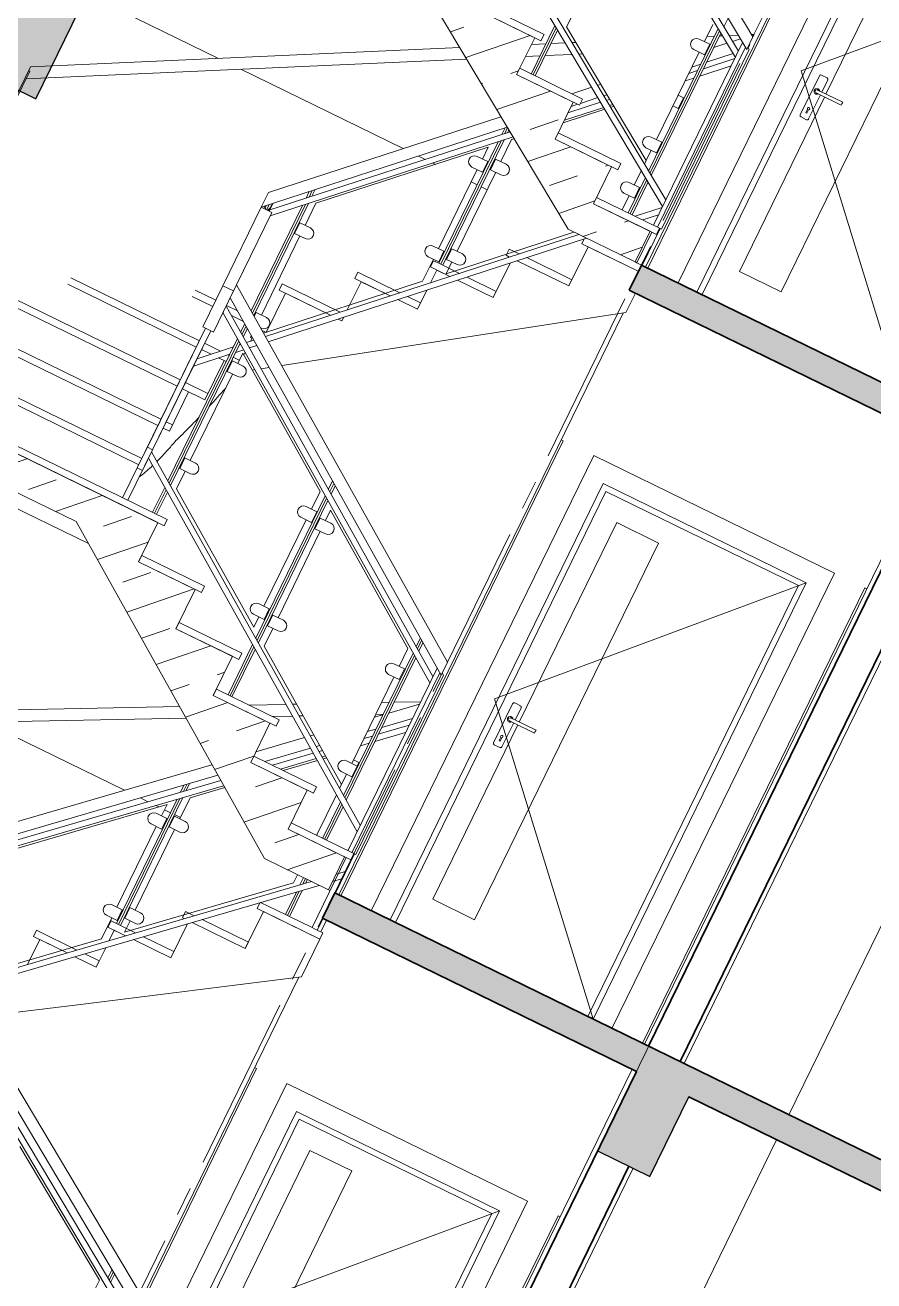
# Model space of a CAD drawing. Header units: millimetres. Extents: x 1373 to 40779, y 1939 to 6439.
# Drawn here: x 4533.9 to 4625, y 5882.4 to 6017.2 of the extents above; entities that cross this region are included whole.
import ezdxf

# ---------------------------------------------------------------- set-up
doc = ezdxf.new("R2010")
doc.units = ezdxf.units.MM
doc.linetypes.add('IMPORT-CENTER2', pattern=[112.5, 75, -12.5, 12.5, -12.5])
for name, color, linetype, lineweight in [('A-DETL', 6, 'Continuous', 30), ('A-DETL-GENF', 92, 'Continuous', 18), ('A-DOOR', 31, 'Continuous', 18), ('A-DOOR-FRAM', 31, 'Continuous', 18), ('A-FLOR-FNSH', 192, 'Continuous', 35), ('A-FLOR-HRAL', 11, 'Continuous', 18), ('A-WALL', 20, 'Continuous', 9), ('A-WALL-FNSH', 113, 'Continuous', 18), ('HESAPLAMALAR', 2, 'Continuous', 30), ('S-GRID', 252, 'IMPORT-CENTER2', 5), ('S-STRS', 31, 'Continuous', 18)]:
    doc.layers.add(name, color=color, linetype=linetype, lineweight=lineweight)
pattern_1 = [(45, (1545.127, 1479.418), (-17.9605, 17.9605), []), (45, (1563.087, 1479.418), (-17.9605, 17.9605), [12.7, -12.7])]

# ---------------------------------------------------------------- blocks, each defined once
blk = doc.blocks.new('_MB_KAPI_CAMLI_B - _m_kapı_100_camlı-1990218-Schnitt 0')
at = {"layer": 'A-DOOR-FRAM'}
for p in [(-92.96, 400), (-91.96, 617.5)]:
    blk.add_line(p, (-92.96, 617.5), dxfattribs=at)
blk = doc.blocks.new('_MB_KAPI_CAMLI_B - _m_kapı_100_camlı-V2-Schnitt 0')
at = {"layer": 'A-DOOR-FRAM'}
for q in [(-237.96, 617.5), (-236.96, 400)]:
    blk.add_line((-236.96, 617.5), q, dxfattribs=at)
blk = doc.blocks.new('RJEJRE')
at = {"layer": 'A-FLOR-HRAL'}
for p, q in [((-392.42, 908.73), (-239.96, 809.09)), ((-392.42, 902.67), (-239.96, 803.02)), ((-392.42, 898.57), (-242.82, 800.79)), ((-392.36, 895.5), (-242.82, 797.76)), ((-393.69, 828.28), (-242.82, 729.67)), ((-393.69, 825.25), (-242.82, 726.64)), ((-253.01, 811.55), (-253.01, 807.45)), ((-239.96, 810.19), (-240.88, 809.69)), ((-240.64, 809.53), (-239.96, 810.19)), ((-239.96, 810.19), (-239.96, 809.09)), ((-239.96, 809.09), (-239.96, 803.02)), ((-257.77, 798.04), (-257.77, 806.26)), ((-254.91, 737.58), (-254.91, 805.67)), ((-253.01, 804.42), (-253.01, 736.33)), ((-251.88, 803.69), (-253.01, 803.07)), ((-245.94, 806.93), (-249.35, 805.07)), ((-246.9, 803.47), (-244.38, 805.91)), ((-242.82, 717.65), (-242.82, 804.89)), ((-239.01, 803.38), (-239.96, 804.01)), ((-239.67, 805.39), (-239.92, 805.15)), ((-239.64, 803.8), (-239.64, 805.42)), ((-239.01, 803.38), (-239.01, 717.65)), ((-255.23, 798.04), (-260.31, 798.04)), ((-254.91, 802.03), (-257.77, 800.48)), ((-255.23, 792.96), (-255.23, 798.04)), ((-253.01, 797.56), (-248.78, 801.66)), ((-244.42, 798.81), (-253.01, 790.49)), ((-260.31, 792.96), (-255.23, 792.96)), ((-257.77, 751.2), (-257.77, 792.96)), ((-254.91, 796.25), (-255.23, 796.07)), ((-255.23, 795.41), (-254.91, 795.72)), ((-253.01, 787.4), (-242.82, 797.26)), ((-242.82, 793.73), (-253.01, 783.87)), ((-254.91, 788.65), (-257.77, 785.89)), ((-313.65, 785.96), (-313.65, 777.73)), ((-257.77, 782.79), (-254.91, 785.56)), ((-254.91, 782.03), (-257.77, 779.26)), ((-313.65, 777.73), (-257.77, 741.21)), ((-318.41, 752.94), (-318.41, 776.05)), ((-316.51, 774.8), (-316.51, 752.94)), ((-311.2, 771.33), (-316.51, 768.44)), ((-307.19, 773.52), (-308.66, 772.71)), ((-255.23, 772.38), (-257.77, 772.38)), ((-255.23, 767.3), (-255.23, 772.38)), ((-318.41, 767.4), (-323.96, 764.37)), ((-306.37, 768.18), (-316.51, 762.65)), ((-302.37, 770.36), (-303.84, 769.56)), ((-257.77, 767.3), (-255.23, 767.3)), ((-318.41, 761.61), (-323.96, 758.59)), ((-290.77, 761.02), (-289.68, 762.07)), ((-299.11, 752.94), (-292.64, 759.21)), ((-296.96, 744.87), (-286.37, 755.11)), ((-288.28, 756.36), (-293.96, 750.86)), ((-285.32, 759.22), (-286.41, 758.17)), ((-284.5, 756.92), (-283.41, 757.97)), ((-281.23, 756.55), (-282.32, 755.5)), ((-280.45, 756.04), (-281.54, 754.98)), ((-350.94, 749.66), (-512.96, 661.28)), ((-284.19, 753.69), (-296.96, 741.33)), ((-283.41, 753.17), (-296.96, 740.06)), ((-294.91, 749.94), (-296.96, 747.96)), ((-255.23, 751.2), (-260.31, 751.2)), ((-255.23, 746.12), (-255.23, 751.2)), ((-346.11, 746.5), (-512.42, 655.79)), ((-260.31, 746.12), (-255.23, 746.12)), ((-257.77, 741.21), (-257.77, 746.12)), ((-257.77, 739.45), (-257.77, 741.21)), ((-257.77, 729.54), (-257.77, 736.41)), ((-254.91, 717.65), (-254.91, 734.55)), ((-253.01, 733.3), (-253.01, 717.65)), ((-397.5, 657.73), (-322.14, 730.66)), ((-317.67, 727.91), (-397.5, 650.66)), ((-255.23, 729.54), (-260.31, 729.54)), ((-255.23, 724.46), (-255.23, 729.54)), ((-394.3, 650.67), (-315.77, 726.67)), ((-313.59, 725.24), (-392.42, 648.95)), ((-318.41, 724.11), (-318.41, 727.2)), ((-316.51, 725.95), (-316.51, 727.15)), ((-316.51, 662.5), (-316.51, 722.42)), ((-312.8, 724.73), (-313.65, 723.91)), ((-313.65, 723.91), (-313.65, 713.39)), ((-260.31, 724.46), (-255.23, 724.46)), ((-257.77, 717.65), (-257.77, 724.46)), ((-251.6, 717.65), (-242.82, 726.14)), ((-242.82, 722.61), (-247.94, 717.65)), ((-318.41, 662.5), (-318.41, 720.57)), ((-239.96, 717.65), (-239.01, 717.65)), ((-239.64, 700), (-239.64, 717.65)), ((-321.27, 716.54), (-377.15, 662.46)), ((-321.27, 710.93), (-321.27, 716.54)), ((-311.11, 713.39), (-316.19, 713.39)), ((-316.19, 713.39), (-316.19, 708.31)), ((-242.18, 714.65), (-242.18, 700)), ((-318.73, 710.93), (-323.81, 710.93)), ((-318.73, 705.85), (-318.73, 710.93)), ((-316.19, 708.31), (-311.11, 708.31)), ((-313.65, 708.31), (-313.65, 670.55)), ((-323.81, 705.85), (-318.73, 705.85)), ((-321.27, 668.09), (-321.27, 705.85)), ((-371.54, 601.57), (-269.83, 700)), ((-266.18, 700), (-369.42, 600.09)), ((-313.65, 659.86), (-272.17, 700)), ((-240.91, 700), (-242.18, 700)), ((-239.93, 700), (-240.91, 700)), ((-311.11, 670.55), (-316.19, 670.55)), ((-316.19, 670.55), (-316.19, 665.47)), ((-381.91, 662.66), (-381.91, 665.75)), ((-380.01, 664.5), (-380.01, 667.59)), ((-318.73, 668.09), (-323.81, 668.09)), ((-318.73, 663.01), (-318.73, 668.09)), ((-316.19, 665.47), (-311.11, 665.47)), ((-313.65, 665.47), (-313.65, 659.86)), ((-512.96, 659.46), (-512.42, 659.46)), ((-512.42, 659.46), (-512.42, 644.62)), ((-397.5, 650.66), (-397.5, 657.73)), ((-381.91, 608.77), (-381.91, 659.12)), ((-380.01, 607.45), (-380.01, 660.97)), ((-377.15, 662.46), (-377.15, 651.94)), ((-323.81, 663.01), (-318.73, 663.01)), ((-321.27, 652.49), (-321.27, 663.01)), ((-318.41, 662.5), (-316.51, 662.5)), ((-393.76, 653.48), (-393.98, 652.05)), ((-393.71, 654.29), (-393.76, 653.48)), ((-393.69, 650.67), (-393.69, 654.35)), ((-372.91, 602.52), (-321.27, 652.49)), ((-397.5, 650.67), (-392.42, 650.67)), ((-397.5, 650.67), (-397.5, 613.17)), ((-396.23, 651.89), (-396.23, 650.67)), ((-395.59, 650.99), (-395.93, 652.05)), ((-395.36, 650.6), (-395.59, 650.99)), ((-394.32, 650.99), (-394.55, 650.6)), ((-393.98, 652.05), (-394.32, 650.99)), ((-392.42, 616.06), (-392.42, 650.67)), ((-374.61, 651.94), (-379.69, 651.94)), ((-379.69, 651.94), (-379.69, 646.86)), ((-379.69, 646.86), (-374.61, 646.86)), ((-377.15, 646.86), (-377.15, 609.1)), ((-392.42, 609.88), (-392.42, 616.06)), ((-392.42, 616.06), (-239.96, 510.19)), ((-392.42, 613.17), (-397.5, 613.17)), ((-397.5, 613.17), (-397.5, 593.45)), ((-392.42, 593.45), (-392.42, 613.17)), ((-392.42, 609.88), (-239.96, 504.01)), ((-392.42, 605.91), (-242.82, 502.01)), ((-374.61, 609.1), (-379.69, 609.1)), ((-379.69, 609.1), (-379.69, 607.22)), ((-375.07, 604.02), (-374.61, 604.02)), ((-392.42, 602.81), (-242.82, 498.92)), ((-381.91, 598.61), (-381.91, 602.58)), ((-380.01, 601.26), (-380.01, 597.29)), ((-377.15, 599.28), (-377.15, 598.41)), ((-377.15, 598.41), (-376.63, 598.91)), ((-397.5, 593.45), (-392.42, 593.45)), ((-396.23, 593.45), (-396.23, 574.15)), ((-396.23, 593.45), (-396.23, 512.5)), ((-393.69, 574.15), (-393.69, 593.45)), ((-393.69, 512.5), (-393.69, 593.45)), ((-381.91, 527.49), (-381.91, 595.52)), ((-380.01, 594.19), (-380.01, 526.17)), ((-380.01, 593.38), (-379.52, 593.85)), ((-377.66, 595.65), (-375.26, 597.97)), ((-373.14, 596.49), (-375.53, 594.18)), ((-393.71, 580.12), (-381.91, 591.54)), ((-381.91, 588), (-393.71, 576.58)), ((-377.39, 592.38), (-380.01, 589.85)), ((-321.27, 552.13), (-377.15, 590.94)), ((-377.15, 590.94), (-377.15, 585.97)), ((-374.61, 585.97), (-379.69, 585.97)), ((-379.69, 585.97), (-379.69, 580.89)), ((-396.23, 574.15), (-396.23, 577.68)), ((-379.69, 580.89), (-374.61, 580.89)), ((-377.15, 580.89), (-377.15, 539.58)), ((-396.23, 574.15), (-396.23, 536.65)), ((-393.69, 536.65), (-393.69, 574.15)), ((-318.41, 554.51), (-318.41, 558.49)), ((-316.51, 557.16), (-316.51, 553.19)), ((-321.27, 543.63), (-321.27, 552.13)), ((-318.41, 483.39), (-318.41, 551.42)), ((-316.51, 550.1), (-316.51, 482.07)), ((-257.77, 508.04), (-313.65, 546.84)), ((-313.65, 546.84), (-313.65, 541.87)), ((-374.61, 539.58), (-379.69, 539.58)), ((-379.69, 539.58), (-379.69, 534.5)), ((-318.73, 543.63), (-323.81, 543.63)), ((-318.73, 538.55), (-318.73, 543.63)), ((-311.11, 541.87), (-316.19, 541.87)), ((-316.19, 541.87), (-316.19, 536.79)), ((-393.69, 536.65), (-396.23, 536.65)), ((-396.23, 536.65), (-396.23, 526.79)), ((-393.69, 526.79), (-393.69, 536.65)), ((-393.69, 532.57), (-393.69, 535.67)), ((-393.69, 535.67), (-242.82, 430.89)), ((-379.69, 534.5), (-374.61, 534.5)), ((-377.15, 534.5), (-377.15, 526)), ((-323.81, 538.55), (-318.73, 538.55)), ((-321.27, 497.25), (-321.27, 538.55)), ((-316.19, 536.79), (-311.11, 536.79)), ((-313.65, 536.79), (-313.65, 495.49)), ((-393.69, 532.57), (-242.82, 427.8)), ((-396.23, 526.79), (-393.69, 526.79)), ((-381.91, 512.5), (-381.91, 524.4)), ((-380.01, 523.07), (-380.01, 512.5)), ((-377.15, 526), (-321.27, 487.2)), ((-254.91, 510.41), (-254.91, 514.39)), ((-253.01, 513.07), (-253.01, 509.09)), ((-257.77, 499.53), (-257.77, 508.04)), ((-254.91, 439.29), (-254.91, 507.22)), ((-239.96, 510.19), (-239.96, 504.01)), ((-253.01, 506), (-253.01, 437.97)), ((-242.82, 418.75), (-242.82, 505.99)), ((-239.01, 504.45), (-239.96, 505.11)), ((-239.01, 504.45), (-239.01, 418.75)), ((-318.73, 497.25), (-323.81, 497.25)), ((-318.73, 492.17), (-318.73, 497.25)), ((-255.23, 499.53), (-260.31, 499.53)), ((-255.23, 494.45), (-255.23, 499.53)), ((-323.81, 492.17), (-318.73, 492.17)), ((-321.27, 487.2), (-321.27, 492.17)), ((-311.11, 495.49), (-316.19, 495.49)), ((-316.19, 495.49), (-316.19, 490.41)), ((-260.31, 494.45), (-255.23, 494.45)), ((-257.77, 453.15), (-257.77, 494.45)), ((-316.19, 490.41), (-311.11, 490.41)), ((-313.65, 490.41), (-313.65, 481.91)), ((-242.82, 489.97), (-253.01, 484.74)), ((-253.01, 479.56), (-242.82, 488.84)), ((-318.41, 456.25), (-318.41, 480.3)), ((-313.65, 481.91), (-257.77, 443.1)), ((-254.91, 483.76), (-257.77, 482.3)), ((-242.82, 481.97), (-253.01, 472.68)), ((-316.51, 478.98), (-316.51, 456.25)), ((-254.91, 478.05), (-257.77, 476.59)), ((-257.77, 475.22), (-254.91, 477.82)), ((-253.01, 469.4), (-242.82, 478.68)), ((-242.82, 475.24), (-253.01, 465.96)), ((-254.91, 470.95), (-257.77, 468.35)), ((-290.22, 465.64), (-291.73, 464.86)), ((-257.77, 465.06), (-254.91, 467.66)), ((-254.91, 464.23), (-257.77, 461.62)), ((-294.29, 463.55), (-308.5, 456.25)), ((-289.56, 460.26), (-297.38, 456.25)), ((-285.49, 462.35), (-287, 461.58)), ((-296.96, 439.52), (-280.84, 454.21)), ((-278.91, 455.96), (-277.78, 456.99)), ((-273.5, 454.02), (-274.63, 452.99)), ((-255.23, 453.15), (-260.31, 453.15)), ((-255.23, 454.9), (-257.77, 454.9)), ((-255.23, 453.15), (-255.23, 454.9)), ((-255.23, 448.07), (-255.23, 453.15)), ((-276.56, 451.23), (-291.64, 437.5)), ((-288.02, 437.5), (-274.51, 449.81)), ((-272.37, 448.32), (-284.25, 437.5)), ((-271.58, 447.78), (-282.86, 437.5)), ((-272.58, 451.57), (-271.45, 452.6)), ((-269.31, 451.11), (-270.44, 450.08)), ((-268.52, 450.56), (-269.65, 449.53)), ((-260.31, 448.07), (-255.23, 448.07)), ((-257.77, 443.1), (-257.77, 448.07)), ((-334.99, 442.65), (-512.96, 351.29)), ((-257.77, 441.28), (-257.77, 443.1)), ((-330.27, 439.37), (-512.42, 345.86)), ((-257.77, 418.75), (-257.77, 438.19)), ((-254.91, 418.75), (-254.91, 436.2)), ((-253.01, 434.88), (-253.01, 418.75)), ((-397.5, 347.95), (-311.46, 426.31)), ((-307.18, 423.34), (-397.26, 341.3)), ((-393.65, 341.3), (-305.13, 421.92)), ((-302.99, 420.43), (-392.42, 338.98)), ((-302.2, 419.88), (-313.65, 409.46)), ((-242.18, 415.75), (-242.18, 382.35)), ((-239.96, 418.75), (-239.01, 418.75)), ((-239.64, 400), (-239.64, 418.75)), ((-318.41, 409.82), (-318.41, 413.11)), ((-316.51, 411.56), (-316.51, 414.85)), ((-240.89, 409.31), (-239.96, 410.16)), ((-239.96, 410.16), (-239.96, 406.72)), ((-318.41, 347.06), (-318.41, 406.39)), ((-316.51, 347.06), (-316.51, 408.12)), ((-313.65, 409.46), (-313.65, 399.38)), ((-242.96, 407.43), (-240.91, 409.29)), ((-239.96, 406.72), (-242.96, 403.99)), ((-321.27, 402.52), (-377.15, 351.62)), ((-368.49, 293.09), (-251.11, 400)), ((-247.34, 400), (-366.29, 291.66)), ((-321.27, 397.06), (-321.27, 402.52)), ((-311.11, 399.38), (-316.19, 399.38)), ((-316.19, 399.38), (-316.19, 394.3)), ((-257.77, 396.1), (-257.77, 400)), ((-254.91, 396.54), (-254.91, 400)), ((-253.01, 398.28), (-253.01, 400)), ((-318.73, 397.06), (-323.81, 397.06)), ((-318.73, 391.98), (-318.73, 397.06)), ((-316.19, 394.3), (-311.11, 394.3)), ((-313.65, 345.21), (-257.77, 396.1)), ((-313.65, 394.3), (-313.65, 355.74)), ((-253.01, 382.35), (-253.01, 394.84)), ((-323.81, 391.98), (-318.73, 391.98)), ((-321.27, 353.43), (-321.27, 391.98)), ((-254.91, 382.35), (-254.91, 393.11)), ((-239.64, 382.35), (-239.64, 388)), ((-254.91, 382.35), (-253.01, 382.35)), ((-240.91, 382.35), (-242.18, 382.35)), ((-239.64, 382.35), (-240.91, 382.35)), ((-318.73, 353.43), (-323.81, 353.43)), ((-318.73, 348.35), (-318.73, 353.43)), ((-311.11, 355.74), (-316.19, 355.74)), ((-316.19, 355.74), (-316.19, 350.66)), ((-316.19, 350.66), (-311.11, 350.66)), ((-313.65, 350.66), (-313.65, 345.21)), ((-323.81, 348.35), (-318.73, 348.35)), ((-321.27, 338.27), (-321.27, 348.35)), ((-318.41, 347.06), (-316.51, 347.06)), ((-369.87, 294), (-321.27, 338.27)), ((-392.42, 308.73), (-239.96, 209.09)), ((-392.42, 302.67), (-239.96, 203.02)), ((-392.42, 298.57), (-242.82, 200.79)), ((-392.42, 295.54), (-242.82, 197.76)), ((-257.77, 206.26), (-313.65, 242.79)), ((-254.91, 208.7), (-254.91, 212.79)), ((-253.01, 211.55), (-253.01, 207.45)), ((-257.77, 198.04), (-257.77, 206.26))]:
    blk.add_line(p, q, dxfattribs=at)
at = {"layer": 'A-FLOR-HRAL', "linetype": 'Continuous'}
for p, q in [((-253.96, 736.96), (-253.96, 805.04)), ((-240.91, 717.65), (-240.91, 803.64)), ((-317.46, 752.94), (-317.46, 775.43)), ((-253.96, 717.65), (-253.96, 733.92)), ((-317.46, 725.03), (-317.46, 727.77)), ((-317.46, 662.5), (-317.46, 721.5)), ((-380.96, 663.58), (-380.96, 666.67)), ((-380.96, 608.11), (-380.96, 660.04)), ((-394.96, 650.67), (-394.96, 653.05)), ((-380.96, 597.95), (-380.96, 601.92)), ((-380.96, 526.83), (-380.96, 594.85)), ((-317.46, 553.85), (-317.46, 557.82)), ((-317.46, 482.73), (-317.46, 550.76)), ((-380.96, 512.5), (-380.96, 523.73)), ((-253.96, 509.75), (-253.96, 513.73)), ((-253.96, 438.63), (-253.96, 506.61)), ((-240.91, 418.75), (-240.91, 504.67)), ((-317.46, 456.25), (-317.46, 479.64)), ((-253.96, 418.75), (-253.96, 435.54)), ((-317.46, 410.69), (-317.46, 413.98)), ((-317.46, 347.06), (-317.46, 407.26)), ((-253.96, 397.41), (-253.96, 400)), ((-253.96, 382.35), (-253.96, 393.97)), ((-253.96, 208.08), (-253.96, 212.17))]:
    blk.add_line(p, q, dxfattribs=at)
at = {"layer": 'A-FLOR-HRAL'}
for centre, start, end in [((-260.31, 795.5), 90, 270), ((-260.31, 748.66), 90, 270), ((-260.31, 727), 90, 270), ((-311.11, 710.85), 270, 90), ((-323.81, 708.39), 90, 270), ((-311.11, 668.01), 270, 90), ((-323.81, 665.55), 90, 270), ((-374.61, 649.4), 270, 90), ((-374.61, 606.56), 270, 90), ((-374.61, 583.43), 270, 90), ((-374.61, 537.04), 270, 90), ((-323.81, 541.09), 90, 270), ((-311.11, 539.33), 270, 90), ((-323.81, 494.71), 90, 270), ((-260.31, 496.99), 90, 270), ((-311.11, 492.95), 270, 90), ((-260.31, 450.61), 90, 270), ((-311.11, 396.84), 270, 90), ((-323.81, 394.52), 90, 270), ((-323.81, 350.89), 90, 270), ((-311.11, 353.2), 270, 90)]:
    blk.add_arc(centre, 2.54, start, end, dxfattribs=at)
blk = doc.blocks.new('A$C189a16f2')
at = {"layer": 'A-DETL-GENF'}
h = blk.add_hatch(dxfattribs=at)
h.set_pattern_fill('ANSI33', color=153, style=0)
h.set_pattern_definition([(45, (-21729.413, 4339.7565), (-4.490128, 4.490128), []), (45, (-21724.923, 4339.7565), (-4.490128, 4.490128), [3.175, -1.5875])])
h.paths.add_polyline_path([(748.51, 1616.02), (1274.79, 1616.02), (1274.79, 1578.02), (1299.79, 1578.02), (1299.79, 1628.02), (723.51, 1628.02), (572.04, 1628.02), (572.04, 1616.02), (723.51, 1616.02), (723.51, 1578.02), (748.51, 1578.02)])
h.paths.add_polyline_path([(1739.79, 1616.02), (2248.76, 1616.02), (2248.76, 1578.02), (2273.76, 1578.02), (2273.76, 1616.02), (2373.85, 1616.02), (2373.85, 1628.02), (1564.79, 1628.02), (1564.79, 1616.02), (1714.79, 1616.02), (1714.79, 1578.02), (1739.79, 1578.02)])
h = blk.add_hatch(dxfattribs=at)
h.set_pattern_fill('ANSI33', color=153, style=0)
h.set_pattern_definition([(45, (-21729.413, 4039.7565), (-4.490128, 4.490128), []), (45, (-21724.923, 4039.7565), (-4.490128, 4.490128), [3.175, -1.5875])])
h.paths.add_polyline_path([(723.51, 1278.02), (748.51, 1278.02), (748.51, 1316.02), (1274.79, 1316.02), (1274.79, 1278.02), (1299.79, 1278.02), (1299.79, 1328.02), (723.51, 1328.02), (572.04, 1328.02), (572.04, 1316.02), (723.51, 1316.02)])
h.paths.add_polyline_path([(1739.79, 1316.02), (2248.76, 1316.02), (2248.76, 1278.02), (2273.76, 1278.02), (2273.76, 1316.02), (2373.85, 1316.02), (2373.85, 1328.02), (1564.79, 1328.02), (1564.79, 1316.02), (1714.79, 1316.02), (1714.79, 1278.02), (1739.79, 1278.02)])
at = {"layer": 'S-STRS'}
h = blk.add_hatch(dxfattribs=at)
h.set_pattern_fill('FP_1', color=256, style=0, pattern_type=2)
h.set_pattern_definition(pattern_1)
h.paths.add_polyline_path([(1529.79, 1628.02), (1561.79, 1628.02), (1561.79, 1642.67), (1534.79, 1642.67), (1534.79, 1660.32), (1507.79, 1660.32), (1507.79, 1677.96), (1480.79, 1677.96), (1480.79, 1695.61), (1453.79, 1695.61), (1453.79, 1713.26), (1426.79, 1713.26), (1426.79, 1730.9), (1289.79, 1730.9), (1289.79, 1715.9), (1395.33, 1715.9), (1527.71, 1629.38)])
h = blk.add_hatch(dxfattribs=at)
h.set_pattern_fill('FP_1', color=256, style=0, pattern_type=2)
h.set_pattern_definition(pattern_1)
h.paths.add_polyline_path([(1531.35, 1328.02), (1561.79, 1328.02), (1561.79, 1343.77), (1534.79, 1343.77), (1534.79, 1362.52), (1507.79, 1362.52), (1507.79, 1381.27), (1480.79, 1381.31), (1480.79, 1400.02), (1453.79, 1400.02), (1453.79, 1418.77), (1426.79, 1418.77), (1426.79, 1437.52), (1289.79, 1437.52), (1289.79, 1422.52), (1395.1, 1422.52), (1531.18, 1328.02)])
at = {"layer": 'A-DETL'}
blk.add_lwpolyline([(723.51, 1628.02), (572.04, 1628.02), (572.04, 1616.02), (723.51, 1616.02), (723.51, 1578.02), (748.51, 1578.02), (748.51, 1616.02), (1274.79, 1616.02), (1274.79, 1578.02), (1299.79, 1578.02), (1299.79, 1628.02)], close=True, dxfattribs=at)
for points in [[(1564.79, 1628.02), (1564.79, 1616.02), (1714.79, 1616.02), (1714.79, 1578.02), (1739.79, 1578.02), (1739.79, 1616.02)], [(2373.85, 1628.02), (1564.79, 1628.02)], [(1564.79, 1328.02), (1564.79, 1316.02), (1714.79, 1316.02), (1714.79, 1278.02), (1739.79, 1278.02), (1739.79, 1316.02)], [(2373.85, 1328.02), (1564.79, 1328.02)], [(2373.85, 1328.02), (2373.85, 1316.02), (2273.76, 1316.02), (2273.76, 1278.02), (2248.76, 1278.02), (2248.76, 1316.02), (1739.79, 1316.02)]]:
    blk.add_lwpolyline(points, dxfattribs=at)
at = {"layer": 'A-DOOR'}
for p, q in [((1589.79, 1733.02), (1688.29, 1836.52)), ((1603.79, 1728.68), (1603.79, 1824.02)), ((1623.79, 1824.02), (1623.79, 1644.02)), ((1589.79, 1733.02), (1688.29, 1628.02)), ((1597.79, 1734.54), (1597.79, 1715.88)), ((1601.13, 1735.21), (1598.46, 1735.21)), ((1601.79, 1728.69), (1601.79, 1734.54)), ((1611.79, 1728.72), (1600.79, 1728.72)), ((1600.79, 1727.32), (1611.79, 1727.32)), ((1601.79, 1715.88), (1601.79, 1727.34)), ((1603.79, 1644.02), (1603.79, 1727.34)), ((1611.79, 1728.02), (1611.79, 1728.72)), ((1611.79, 1727.32), (1611.79, 1728.02)), ((1598.46, 1715.21), (1601.13, 1715.21)), ((1599.54, 1717.78), (1599.54, 1719.41)), ((1600.04, 1717.78), (1599.54, 1717.78)), ((1600.04, 1719.41), (1600.04, 1717.78)), ((1623.79, 1644.02), (1603.79, 1644.02)), ((1589.79, 1433.02), (1688.29, 1536.52)), ((1603.79, 1428.68), (1603.79, 1524.02)), ((1603.79, 1524.02), (1623.79, 1524.02)), ((1623.79, 1524.02), (1623.79, 1344.02)), ((1597.79, 1434.54), (1597.79, 1415.88)), ((1601.13, 1435.21), (1598.46, 1435.21)), ((1601.79, 1428.69), (1601.79, 1434.54)), ((1589.79, 1433.02), (1688.29, 1328.02)), ((1611.79, 1428.72), (1600.79, 1428.72)), ((1611.79, 1428.02), (1611.79, 1428.72)), ((1600.79, 1427.32), (1611.79, 1427.32)), ((1601.79, 1415.88), (1601.79, 1427.34)), ((1603.79, 1344.02), (1603.79, 1427.34)), ((1611.79, 1427.32), (1611.79, 1428.02)), ((1599.54, 1417.78), (1599.54, 1419.41)), ((1600.04, 1419.41), (1600.04, 1417.78)), ((1598.46, 1415.21), (1601.13, 1415.21)), ((1600.04, 1417.78), (1599.54, 1417.78)), ((1623.79, 1344.02), (1603.79, 1344.02)), ((1589.79, 1133.02), (1688.29, 1236.52)), ((1603.79, 1128.68), (1603.79, 1224.02)), ((1603.79, 1224.02), (1623.79, 1224.02)), ((1623.79, 1224.02), (1623.79, 1044.02))]:
    blk.add_line(p, q, dxfattribs=at)
at = {"layer": 'A-DOOR', "flags": 128}
for points in [[(1600.79, 1728.72), (1600.75, 1728.72), (1600.71, 1728.72), (1600.67, 1728.72), (1600.63, 1728.72), (1600.6, 1728.72), (1600.56, 1728.72), (1600.52, 1728.72), (1600.48, 1728.72), (1600.44, 1728.72), (1600.4, 1728.72), (1600.37, 1728.72), (1600.33, 1728.72), (1600.3, 1728.72), (1600.26, 1728.72), (1600.23, 1728.72), (1600.2, 1728.72), (1600.16, 1728.72), (1600.13, 1728.72), (1600.1, 1728.72), (1600.08, 1728.72), (1600.05, 1728.72), (1600.02, 1728.72), (1600, 1728.72), (1599.97, 1728.72), (1599.95, 1728.72), (1599.93, 1728.72), (1599.91, 1728.72), (1599.89, 1728.72), (1599.88, 1728.72), (1599.86, 1728.72), (1599.85, 1728.72), (1599.84, 1728.72), (1599.82, 1728.72), (1599.82, 1728.72), (1599.81, 1728.72), (1599.8, 1728.72), (1599.8, 1728.72), (1599.8, 1728.72), (1599.79, 1728.72)], [(1599.79, 1727.32), (1599.79, 1727.32), (1599.8, 1727.32), (1599.8, 1727.32), (1599.81, 1727.32), (1599.81, 1727.32), (1599.82, 1727.32), (1599.83, 1727.32), (1599.84, 1727.32), (1599.86, 1727.32), (1599.87, 1727.32), (1599.89, 1727.32), (1599.91, 1727.32), (1599.93, 1727.32), (1599.95, 1727.32), (1599.97, 1727.32), (1599.99, 1727.32), (1600.02, 1727.32), (1600.04, 1727.32), (1600.07, 1727.32), (1600.1, 1727.32), (1600.13, 1727.32), (1600.16, 1727.32), (1600.19, 1727.32), (1600.22, 1727.32), (1600.25, 1727.32), (1600.29, 1727.32), (1600.32, 1727.32), (1600.36, 1727.32), (1600.39, 1727.32), (1600.43, 1727.32), (1600.47, 1727.32), (1600.51, 1727.32), (1600.55, 1727.32), (1600.58, 1727.32), (1600.62, 1727.32), (1600.66, 1727.32), (1600.7, 1727.32), (1600.74, 1727.32), (1600.78, 1727.32), (1600.79, 1727.32)], [(1600.79, 1428.72), (1600.75, 1428.72), (1600.71, 1428.72), (1600.67, 1428.72), (1600.63, 1428.72), (1600.6, 1428.72), (1600.56, 1428.72), (1600.52, 1428.72), (1600.48, 1428.72), (1600.44, 1428.72), (1600.4, 1428.72), (1600.37, 1428.72), (1600.33, 1428.72), (1600.3, 1428.72), (1600.26, 1428.72), (1600.23, 1428.72), (1600.2, 1428.72), (1600.16, 1428.72), (1600.13, 1428.72), (1600.1, 1428.72), (1600.08, 1428.72), (1600.05, 1428.72), (1600.02, 1428.72), (1600, 1428.72), (1599.97, 1428.72), (1599.95, 1428.72), (1599.93, 1428.72), (1599.91, 1428.72), (1599.89, 1428.72), (1599.88, 1428.72), (1599.86, 1428.72), (1599.85, 1428.72), (1599.84, 1428.72), (1599.82, 1428.72), (1599.82, 1428.72), (1599.81, 1428.72), (1599.8, 1428.72), (1599.8, 1428.72), (1599.8, 1428.72), (1599.79, 1428.72)], [(1599.79, 1427.32), (1599.79, 1427.32), (1599.8, 1427.32), (1599.8, 1427.32), (1599.81, 1427.32), (1599.81, 1427.32), (1599.82, 1427.32), (1599.83, 1427.32), (1599.84, 1427.32), (1599.86, 1427.32), (1599.87, 1427.32), (1599.89, 1427.32), (1599.91, 1427.32), (1599.93, 1427.32), (1599.95, 1427.32), (1599.97, 1427.32), (1599.99, 1427.32), (1600.02, 1427.32), (1600.04, 1427.32), (1600.07, 1427.32), (1600.1, 1427.32), (1600.13, 1427.32), (1600.16, 1427.32), (1600.19, 1427.32), (1600.22, 1427.32), (1600.25, 1427.32), (1600.29, 1427.32), (1600.32, 1427.32), (1600.36, 1427.32), (1600.39, 1427.32), (1600.43, 1427.32), (1600.47, 1427.32), (1600.51, 1427.32), (1600.55, 1427.32), (1600.58, 1427.32), (1600.62, 1427.32), (1600.66, 1427.32), (1600.7, 1427.32), (1600.74, 1427.32), (1600.78, 1427.32), (1600.79, 1427.32)]]:
    blk.add_lwpolyline(points, dxfattribs=at)
at = {"layer": 'A-DOOR'}
for centre, radius, start, end in [((1598.46, 1734.54), 0.668, 90, 180), ((1598.46, 1734.54), 0.668, 90, 150), ((1601.13, 1734.54), 0.668, 0, 90), ((1601.13, 1734.54), 0.668, 30, 90), ((1599.79, 1728.02), 1.22, 33.8637, 180), ((1599.79, 1728.02), 1.22, 180, 326.1332), ((1599.79, 1728.02), 1.22, 195, 225), ((1599.79, 1728.02), 1.22, 105, 135), ((1599.79, 1728.02), 0.7, 150, 180), ((1599.79, 1728.02), 0.7, 180, 210), ((1599.79, 1728.02), 1.22, 240, 270), ((1599.79, 1728.02), 0.7, 75, 120), ((1599.79, 1728.02), 0.7, 240, 285), ((1599.79, 1728.02), 1.22, 60, 90), ((1599.79, 1728.02), 1.22, 285, 326.1332), ((1599.79, 1728.02), 1.22, 33.8637, 45), ((1599.79, 1719.85), 0.5, 300, 240), ((1598.46, 1715.88), 0.668, 180, 270), ((1598.46, 1715.88), 0.668, 210, 270), ((1601.13, 1715.88), 0.668, 270, 0), ((1601.13, 1715.88), 0.668, 270, 330), ((1598.46, 1434.54), 0.668, 90, 180), ((1598.46, 1434.54), 0.668, 90, 150), ((1601.13, 1434.54), 0.668, 0, 90), ((1601.13, 1434.54), 0.668, 30, 90), ((1599.79, 1428.02), 1.22, 33.8637, 180), ((1599.79, 1428.02), 1.22, 105, 135), ((1599.79, 1428.02), 0.7, 75, 120), ((1599.79, 1428.02), 1.22, 60, 90), ((1599.79, 1428.02), 1.22, 33.8637, 45), ((1599.79, 1428.02), 1.22, 180, 326.1332), ((1599.79, 1428.02), 1.22, 195, 225), ((1599.79, 1428.02), 0.7, 150, 180), ((1599.79, 1428.02), 0.7, 180, 210), ((1599.79, 1428.02), 1.22, 240, 270), ((1599.79, 1428.02), 0.7, 240, 285), ((1599.79, 1428.02), 1.22, 285, 326.1332), ((1599.79, 1419.85), 0.5, 300, 240), ((1598.46, 1415.88), 0.668, 180, 270), ((1598.46, 1415.88), 0.668, 210, 270), ((1601.13, 1415.88), 0.668, 270, 0), ((1601.13, 1415.88), 0.668, 270, 330)]:
    blk.add_arc(centre, radius, start, end, dxfattribs=at)
at = {"layer": 'A-DOOR-FRAM'}
for p, q in [((1582.29, 1845.52), (1582.29, 1628.02)), ((1591.29, 1628.02), (1591.29, 1836.52)), ((1593.79, 1628.02), (1593.79, 1834.02)), ((1697.29, 1545.52), (1582.29, 1545.52)), ((1582.29, 1545.52), (1582.29, 1328.02)), ((1697.29, 1328.02), (1697.29, 1545.52)), ((1591.29, 1328.02), (1591.29, 1536.52)), ((1591.29, 1536.52), (1688.29, 1536.52)), ((1688.29, 1536.52), (1688.29, 1328.02)), ((1593.79, 1328.02), (1593.79, 1534.02)), ((1593.79, 1534.02), (1685.79, 1534.02)), ((1685.79, 1534.02), (1685.79, 1328.02)), ((1697.29, 1245.52), (1582.29, 1245.52)), ((1582.29, 1245.52), (1582.29, 1028.02)), ((1697.29, 1028.02), (1697.29, 1245.52)), ((1591.29, 1028.02), (1591.29, 1236.52)), ((1591.29, 1236.52), (1688.29, 1236.52)), ((1688.29, 1236.52), (1688.29, 1028.02)), ((1593.79, 1028.02), (1593.79, 1234.02)), ((1593.79, 1234.02), (1685.79, 1234.02)), ((1685.79, 1234.02), (1685.79, 1028.02))]:
    blk.add_line(p, q, dxfattribs=at)
at = {"layer": 'A-FLOR-FNSH', "color": 250}
for p, q in [((2373.85, 1628.02), (1564.79, 1628.02)), ((1564.79, 1628.02), (1564.79, 1616.02)), ((1564.79, 1616.02), (1714.79, 1616.02)), ((2358.84, 1328.02), (1564.79, 1328.02)), ((1564.79, 1328.02), (1564.79, 1316.02)), ((1564.79, 1316.02), (1714.79, 1316.02)), ((1739.79, 1316.02), (2248.76, 1316.02))]:
    blk.add_line(p, q, dxfattribs=at)
at = {"layer": 'A-WALL'}
for p, q in [((1566.79, 1628.02), (1566.79, 1888.8)), ((1362.78, 1628.02), (1291.79, 1628.02)), ((1450.93, 1628.02), (1373.39, 1628.02)), ((1461.43, 1628.02), (1458.24, 1628.02)), ((1466.39, 1628.02), (1465.08, 1628.02)), ((1486.34, 1628.02), (1483.48, 1628.02)), ((1491.1, 1628.02), (1488.25, 1628.02)), ((1781.79, 1328.02), (1781.79, 1616.02)), ((1566.79, 1328.02), (1566.79, 1606.06)), ((1397.8, 1328.02), (1464.4, 1328.02)), ((1471.94, 1328.02), (1475.56, 1328.02)), ((1479.33, 1328.02), (1480.72, 1328.02)), ((1483.48, 1328.02), (1486.34, 1328.02)), ((1488.25, 1328.02), (1491.1, 1328.02)), ((1561.79, 1328.02), (1562.58, 1328.02)), ((1566.79, 1310.37), (1566.79, 1316.02)), ((1781.79, 1028.02), (1781.79, 1316.02)), ((1566.79, 1028.02), (1566.79, 1288.8))]:
    blk.add_line(p, q, dxfattribs=at)
at = {"layer": 'A-WALL', "lineweight": 35}
for p, q in [((1714.79, 1328.02), (1714.79, 1616.02)), ((1729.79, 1328.02), (1729.79, 1578.02)), ((1714.79, 1028.02), (1714.79, 1316.02)), ((1729.79, 1028.02), (1729.79, 1278.02))]:
    blk.add_line(p, q, dxfattribs=at)
at = {"layer": 'A-WALL-FNSH', "color": 7, "lineweight": 9}
for p, q in [((1712.79, 1616.02), (1712.79, 1328.02)), ((1291.79, 1328.02), (1291.79, 1589.3)), ((1731.79, 1328.02), (1731.79, 1578.02)), ((1712.79, 1316.02), (1712.79, 1028.02)), ((1731.79, 1028.02), (1731.79, 1278.02))]:
    blk.add_line(p, q, dxfattribs=at)
at = {"layer": 'S-GRID', "lineweight": 18}
for p, q in [((1564.79, 74.31), (1564.79, 2658.01)), ((1714.79, 74.31), (1714.79, 2658.01))]:
    blk.add_line(p, q, dxfattribs=at)
at = {"layer": 'S-STRS'}
for p, q in [((1395.33, 1715.9), (1529.79, 1628.02)), ((1483.79, 1698.61), (1453.79, 1698.61)), ((1483.79, 1695.61), (1483.79, 1698.61)), ((1480.79, 1695.61), (1453.79, 1695.61)), ((1453.79, 1695.61), (1483.79, 1695.61)), ((1480.79, 1677.96), (1480.79, 1695.61)), ((1510.79, 1680.96), (1480.79, 1680.96)), ((1480.79, 1680.96), (1480.79, 1677.96)), ((1507.79, 1677.96), (1480.79, 1677.96)), ((1480.79, 1677.96), (1510.79, 1677.96)), ((1507.79, 1660.32), (1507.79, 1677.96)), ((1510.79, 1677.96), (1510.79, 1680.96)), ((1537.79, 1663.32), (1507.79, 1663.32)), ((1507.79, 1663.32), (1507.79, 1660.32)), ((1537.79, 1660.32), (1537.79, 1663.32)), ((1534.79, 1660.32), (1507.79, 1660.32)), ((1507.79, 1660.32), (1537.79, 1660.32)), ((1534.79, 1642.67), (1534.79, 1660.32)), ((1564.79, 1645.67), (1534.79, 1645.67)), ((1534.79, 1645.67), (1534.79, 1642.67)), ((1564.79, 1642.67), (1564.79, 1645.67)), ((1561.79, 1642.67), (1534.79, 1642.67)), ((1534.79, 1642.67), (1564.79, 1642.67)), ((1561.79, 1628.02), (1561.79, 1642.67)), ((1529.79, 1628.02), (1561.79, 1628.02)), ((1537.79, 1625.02), (1537.79, 1627.27)), ((1564.79, 1625.02), (1537.79, 1625.02)), ((1540.79, 1606.27), (1540.79, 1625.02)), ((1540.79, 1625.02), (1564.79, 1625.02)), ((1561.79, 1628.02), (1562.57, 1628.02)), ((1567.79, 1606.76), (1567.79, 1616.02)), ((1510.79, 1609.27), (1515.55, 1609.27)), ((1510.79, 1606.27), (1510.79, 1609.27)), ((1519.2, 1609.27), (1540.79, 1609.27)), ((1540.79, 1606.27), (1540.79, 1609.27)), ((1540.79, 1588.01), (1567.79, 1606.76)), ((1512.45, 1606.27), (1510.79, 1606.27)), ((1513.79, 1587.52), (1513.79, 1604.04)), ((1516.1, 1606.27), (1540.79, 1606.27)), ((1540.79, 1606.27), (1516.1, 1606.27)), ((1483.79, 1590.52), (1486.34, 1590.52)), ((1483.79, 1587.52), (1483.79, 1590.52)), ((1488.25, 1590.52), (1496.17, 1590.52)), ((1499.82, 1590.52), (1513.79, 1590.52)), ((1513.79, 1587.52), (1513.79, 1590.52)), ((1493.07, 1587.52), (1483.79, 1587.52)), ((1486.79, 1581.45), (1486.79, 1587.52)), ((1486.79, 1587.52), (1493.07, 1587.52)), ((1496.72, 1587.52), (1513.79, 1587.52)), ((1513.79, 1587.52), (1496.72, 1587.52)), ((1513.79, 1569.26), (1540.79, 1588.01)), ((1486.79, 1568.77), (1486.79, 1577.91)), ((1456.79, 1571.77), (1476.8, 1571.77)), ((1456.79, 1568.77), (1456.79, 1571.77)), ((1480.45, 1571.77), (1486.79, 1571.77)), ((1486.79, 1568.77), (1486.79, 1571.77)), ((1486.79, 1550.51), (1513.79, 1569.26)), ((1473.7, 1568.77), (1456.79, 1568.77)), ((1459.79, 1555.32), (1459.79, 1568.77)), ((1459.79, 1568.77), (1473.7, 1568.77)), ((1477.35, 1568.77), (1486.79, 1568.77)), ((1486.79, 1568.77), (1477.35, 1568.77)), ((1429.79, 1553.02), (1457.42, 1553.02)), ((1429.79, 1550.02), (1429.79, 1553.02)), ((1454.32, 1550.02), (1429.79, 1550.02)), ((1432.79, 1531.27), (1432.79, 1550.02)), ((1432.79, 1550.02), (1454.32, 1550.02)), ((1457.97, 1550.02), (1459.79, 1550.02)), ((1459.79, 1550.02), (1457.97, 1550.02)), ((1459.79, 1550.02), (1459.79, 1551.78)), ((1459.79, 1550.02), (1459.79, 1551.78)), ((1459.79, 1531.76), (1486.79, 1550.51)), ((1397.38, 1534.27), (1407.25, 1534.27)), ((1407.25, 1531.27), (1397.38, 1531.27)), ((1412.33, 1534.27), (1417.56, 1534.27)), ((1421.88, 1531.27), (1416.16, 1531.27)), ((1430.79, 1531.27), (1432.79, 1531.27)), ((1432.79, 1531.27), (1430.79, 1531.27)), ((1432.64, 1534.27), (1432.79, 1534.27)), ((1432.79, 1531.27), (1432.79, 1534.27)), ((1445.05, 1521.52), (1459.79, 1531.76)), ((1428.33, 1524.87), (1428.33, 1526.79)), ((1347.17, 1515.52), (1408.54, 1515.52)), ((1411.05, 1515.52), (1418.32, 1515.52)), ((1418.32, 1515.52), (1418.67, 1515.52)), ((1418.32, 1515.18), (1418.32, 1515.52)), ((1422.32, 1515.52), (1422.84, 1515.52)), ((1424.75, 1515.52), (1427.6, 1515.52)), ((1428.33, 1518.46), (1428.33, 1519.73)), ((1437.62, 1516.36), (1440.49, 1518.35)), ((1408.54, 1512.52), (1347.17, 1512.52)), ((1415.57, 1512.52), (1411.05, 1512.52)), ((1422.84, 1512.52), (1419.22, 1512.52)), ((1421.82, 1493.77), (1421.82, 1512.52)), ((1421.82, 1512.52), (1422.84, 1512.52)), ((1424.75, 1512.52), (1425.06, 1512.52)), ((1425.06, 1512.52), (1424.75, 1512.52)), ((1434.48, 1514.18), (1435.4, 1514.82)), ((1291.79, 1496.77), (1408.52, 1496.77)), ((1408.52, 1493.77), (1291.79, 1493.77)), ((1411.06, 1496.77), (1421.82, 1496.77)), ((1421.82, 1493.77), (1411.06, 1493.77)), ((1414.04, 1475.02), (1414.04, 1493.77)), ((1414.04, 1493.77), (1418.32, 1493.77)), ((1418.32, 1493.77), (1421.82, 1493.77)), ((1421.82, 1493.77), (1421.82, 1496.77)), ((1291.79, 1478.02), (1408.52, 1478.02)), ((1411.06, 1478.02), (1414.04, 1478.02)), ((1414.04, 1475.02), (1414.04, 1478.02)), ((1408.52, 1475.02), (1291.79, 1475.02)), ((1411.06, 1475.02), (1414.04, 1475.02)), ((1414.04, 1475.02), (1411.06, 1475.02)), ((1291.79, 1459.27), (1408.52, 1459.27)), ((1408.52, 1456.27), (1291.79, 1456.27)), ((1429.79, 1440.52), (1289.79, 1440.52)), ((1429.79, 1437.52), (1429.79, 1440.52)), ((1426.79, 1437.52), (1289.79, 1437.52)), ((1289.79, 1437.52), (1429.79, 1437.52)), ((1426.79, 1418.77), (1426.79, 1437.52)), ((1289.79, 1422.52), (1395.1, 1422.52)), ((1395.1, 1422.52), (1531.18, 1328.02)), ((1456.79, 1421.77), (1426.79, 1421.77)), ((1426.79, 1421.77), (1426.79, 1418.77)), ((1453.79, 1418.77), (1426.79, 1418.77)), ((1426.79, 1418.77), (1456.79, 1418.77)), ((1453.79, 1400.02), (1453.79, 1418.77)), ((1456.79, 1418.77), (1456.79, 1421.77)), ((1291.79, 1416.38), (1403.95, 1416.38)), ((1483.79, 1403.02), (1453.79, 1403.02)), ((1453.79, 1403.02), (1453.79, 1400.02)), ((1483.79, 1400.02), (1483.79, 1403.02)), ((1480.79, 1400.02), (1453.79, 1400.02)), ((1453.79, 1400.02), (1483.79, 1400.02)), ((1480.79, 1381.27), (1480.79, 1400.02)), ((1510.79, 1384.27), (1480.79, 1384.27)), ((1480.79, 1384.27), (1480.79, 1381.27)), ((1507.79, 1381.27), (1480.79, 1381.27)), ((1480.79, 1381.27), (1510.79, 1381.27)), ((1507.79, 1362.52), (1507.79, 1381.27)), ((1510.79, 1381.27), (1510.79, 1384.27)), ((1537.79, 1365.52), (1507.79, 1365.52)), ((1507.79, 1365.52), (1507.79, 1362.52)), ((1537.79, 1362.52), (1537.79, 1365.52)), ((1534.79, 1362.52), (1507.79, 1362.52)), ((1507.79, 1362.52), (1537.79, 1362.52)), ((1534.79, 1343.77), (1534.79, 1362.52)), ((1564.79, 1346.77), (1534.79, 1346.77)), ((1534.79, 1346.77), (1534.79, 1343.77)), ((1561.79, 1343.77), (1534.79, 1343.77)), ((1534.79, 1343.77), (1564.79, 1343.77)), ((1561.79, 1328.02), (1561.79, 1343.77)), ((1564.79, 1343.77), (1564.79, 1346.77)), ((1531.18, 1328.02), (1561.79, 1328.02)), ((1537.79, 1307.37), (1537.79, 1310.15)), ((1538.04, 1310.37), (1549.84, 1310.37)), ((1551.75, 1310.37), (1562.57, 1310.37)), ((1565.11, 1310.37), (1567.79, 1310.37)), ((1567.79, 1307.37), (1567.79, 1310.37)), ((1567.79, 1307.37), (1537.79, 1307.37)), ((1540.79, 1289.73), (1540.79, 1307.37)), ((1540.79, 1307.37), (1567.79, 1307.37)), ((1567.79, 1289.45), (1567.79, 1307.37)), ((1510.79, 1292.73), (1514.89, 1292.73)), ((1510.79, 1289.73), (1510.79, 1292.73)), ((1511.6, 1289.73), (1510.79, 1289.73)), ((1515.37, 1289.73), (1540.79, 1289.73)), ((1540.79, 1289.73), (1515.37, 1289.73)), ((1518.66, 1292.73), (1540.79, 1292.73)), ((1540.79, 1289.73), (1540.79, 1292.73)), ((1540.79, 1271.81), (1567.79, 1289.45)), ((1513.79, 1272.08), (1513.79, 1288.29)), ((1483.79, 1275.08), (1486.34, 1275.08)), ((1483.79, 1272.08), (1483.79, 1275.08)), ((1488.25, 1275.08), (1495.51, 1275.08)), ((1499.29, 1275.08), (1513.79, 1275.08)), ((1513.79, 1272.08), (1513.79, 1275.08)), ((1492.22, 1272.08), (1483.79, 1272.08)), ((1486.79, 1267.14), (1486.79, 1272.08)), ((1486.79, 1272.08), (1492.22, 1272.08)), ((1495.99, 1272.08), (1513.79, 1272.08)), ((1513.79, 1272.08), (1495.99, 1272.08)), ((1513.79, 1254.16), (1540.79, 1271.81)), ((1486.79, 1254.43), (1486.79, 1263.7)), ((1456.79, 1257.43), (1476.14, 1257.43)), ((1456.79, 1254.43), (1456.79, 1257.43)), ((1479.91, 1257.43), (1486.79, 1257.43)), ((1486.79, 1254.43), (1486.79, 1257.43)), ((1472.85, 1254.43), (1456.79, 1254.43)), ((1459.79, 1242.55), (1459.79, 1254.43)), ((1459.79, 1254.43), (1472.85, 1254.43)), ((1476.62, 1254.43), (1486.79, 1254.43)), ((1486.79, 1254.43), (1476.62, 1254.43)), ((1486.79, 1236.51), (1513.79, 1254.16)), ((1459.79, 1218.87), (1486.79, 1236.51))]:
    blk.add_line(p, q, dxfattribs=at)
for points, knots in [([(1424.76, 1492.25), (1425.26, 1493.97), (1426.22, 1497.3), (1427.16, 1500.62), (1427.61, 1502.23)], [0.4332022, 0.4332022, 0.4332022, 0.4332022, 0.6666667, 0.8834941, 0.8834941, 0.8834941, 0.8834941]), ([(1414.93, 1461.01), (1415.18, 1461.72), (1415.94, 1463.99), (1417.08, 1467.86), (1417.92, 1471.03), (1418.32, 1472.63)], [0.1799256, 0.1799256, 0.1799256, 0.1799256, 0.3333333, 0.6666667, 1, 1, 1, 1]), ([(1411.07, 1451.7), (1411.17, 1451.9), (1411.78, 1453.11), (1412.8, 1455.37), (1413.64, 1457.46), (1414.04, 1458.51)], [0.2673247, 0.2673247, 0.2673247, 0.2673247, 0.3333333, 0.6666667, 1, 1, 1, 1])]:
    blk.add_open_spline(points, degree=3, knots=knots, dxfattribs=at)
for points in [[(1418.32, 1472.63), (1418.94, 1474.29), (1420.14, 1477.64), (1421.27, 1481.01), (1421.82, 1482.71)], [(1421.82, 1482.71), (1422.17, 1483.8), (1422.52, 1484.89), (1422.86, 1485.99)]]:
    blk.add_open_spline(points, degree=3, dxfattribs=at)
blk.add_blockref('RJEJRE', (1804.75, 928.02))
at = {"layer": 'A-DOOR'}
for name, p in [('_MB_KAPI_CAMLI_B - _m_kapı_100_camlı-V2-Schnitt 0', (1804.75, 1228.02)), ('_MB_KAPI_CAMLI_B - _m_kapı_100_camlı-V2-Schnitt 0', (1804.75, 928.02)), ('_MB_KAPI_CAMLI_B - _m_kapı_100_camlı-1990218-Schnitt 0', (1804.75, 928.02)), ('_MB_KAPI_CAMLI_B - _m_kapı_100_camlı-V2-Schnitt 0', (1804.75, 628.02)), ('_MB_KAPI_CAMLI_B - _m_kapı_100_camlı-1990218-Schnitt 0', (1804.75, 628.02))]:
    blk.add_blockref(name, p, dxfattribs=at)

msp = doc.modelspace()

# ---------------------------------------------------------------- block references
at = {"layer": 'HESAPLAMALAR', "color": 4, "xscale": 0.2499999999999999, "yscale": 0.2499999999999999, "zscale": 0.2499999999999999, "rotation": 333.9650679197362}
msp.add_blockref('A$C189a16f2', (4069.89, 5797.47), dxfattribs=at)

doc.saveas('drawing.dxf')
